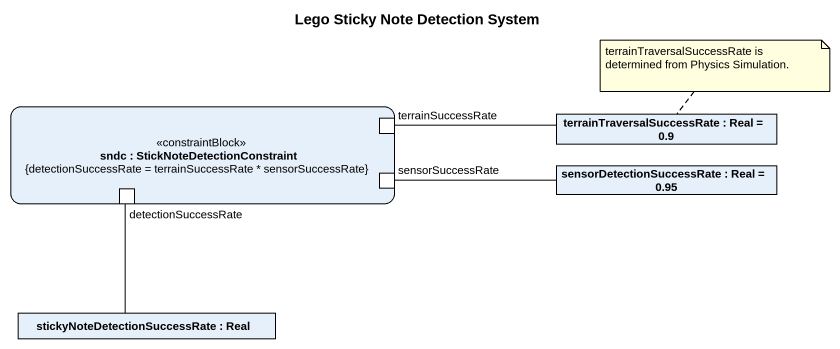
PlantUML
@startuml
title Lego Sticky Note Detection System
rectangle "sndc : StickNoteDetectionConstraint\n{detectionSuccessRate = terrainSuccessRate * sensorSuccessRate}" as sndc <<constraintBlock>> {
  port terrainSuccessRate
  port detectionSuccessRate
  port sensorSuccessRate
}
rectangle "terrainTraversalSuccessRate : Real = 0.9" as terrainTraversalSuccessRate
rectangle "sensorDetectionSuccessRate : Real = 0.95" as sensorDetectionSuccessRate
rectangle "stickyNoteDetectionSuccessRate : Real" as stickyNoteDetectionSuccessRa
terrainSuccessRate -right- terrainTraversalSuccessRate
detectionSuccessRate -- stickyNoteDetectionSuccessRa
sensorSuccessRate -right- sensorDetectionSuccessRate
note top of terrainTraversalSuccessRate : terrainTraversalSuccessRate is determined from Physics Simulation.
@enduml
